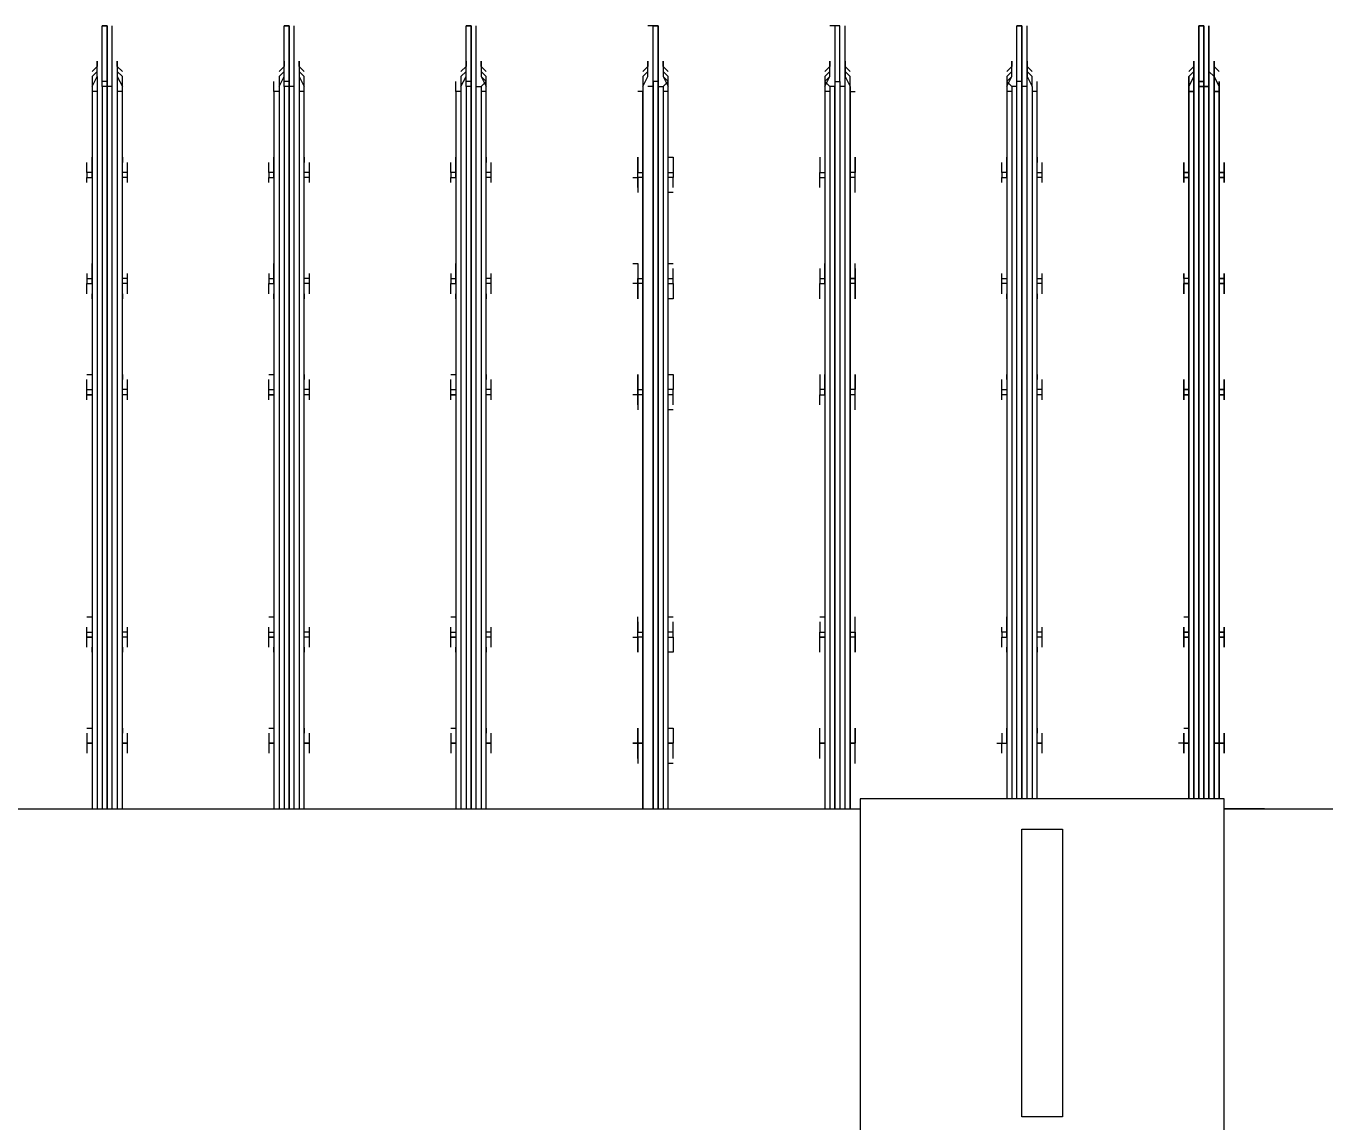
# Model space of a CAD drawing. Header units: metres. Extents: x 530797 to 531186, y 2675944 to 2676144.
# Drawn here: x 531161.4787 to 531161.8343, y 2676012.7135 to 2676013.0137 of the extents above; entities that cross this region are included whole.
import ezdxf

# ---------------------------------------------------------------- set-up
doc = ezdxf.new("R2010")
doc.units = ezdxf.units.M
doc.layers.add('IDT', color=7, linetype='Continuous')

# ---------------------------------------------------------------- blocks, each defined once
blk = doc.blocks.new('IDT')
at = {"layer": 'IDT', "color": 0, "lineweight": 25}
for p, q in [((14.34065, 13.95773), (14.34065, 13.86091)), ((14.44023, 13.86091), (14.44023, 13.95773)), ((14.38491, 13.86921), (14.38491, 13.94805)), ((14.38491, 13.94805), (14.39597, 13.94805)), ((14.39597, 13.94805), (14.39597, 13.86921)), ((14.39597, 13.86921), (14.38491, 13.86921)), ((14.34065, 13.86368), (13.87591, 13.86368)), ((14.32958, 13.86368), (14.34065, 13.86368)), ((15.02116, 13.86368), (14.44023, 13.86368)), ((14.443, 13.66589), (14.443, 13.86368)), ((14.443, 13.86368), (14.443, 13.66727)), ((14.44438, 13.86368), (14.44438, 13.66589)), ((14.44577, 13.66451), (14.44577, 13.86368)), ((14.44715, 13.66451), (14.44715, 13.86368)), ((14.44715, 13.86368), (14.44715, 13.66589)), ((14.44853, 13.66589), (14.44853, 13.86368)), ((14.44992, 13.66727), (14.44992, 13.86368)), ((14.49279, 13.86368), (14.49279, 13.66727)), ((14.49418, 13.66589), (14.49418, 13.86368)), ((14.49556, 13.66451), (14.49556, 13.86368)), ((14.49556, 13.86368), (14.49556, 13.66589)), ((14.49694, 13.66451), (14.49694, 13.86368)), ((14.49694, 13.86368), (14.49694, 13.66589)), ((14.49971, 13.66589), (14.49971, 13.86368)), ((14.49971, 13.86368), (14.49971, 13.66727)), ((14.54259, 13.86368), (14.54259, 13.66727)), ((14.54397, 13.66589), (14.54397, 13.86368)), ((14.54535, 13.86368), (14.54535, 13.66589)), ((14.54674, 13.66451), (14.54674, 13.86368)), ((14.54674, 13.86368), (14.54674, 13.66451)), ((14.54812, 13.66589), (14.54812, 13.86368)), ((14.5495, 13.66589), (14.5495, 13.86368)), ((14.55089, 13.66727), (14.55089, 13.86368)), ((14.59238, 13.86368), (14.59238, 13.66727)), ((14.59376, 13.66589), (14.59376, 13.86368)), ((14.59515, 13.86368), (14.59515, 13.66589)), ((14.59653, 13.66451), (14.59653, 13.86368)), ((14.59653, 13.86368), (14.59653, 13.66451)), ((14.59791, 13.66589), (14.59791, 13.86368)), ((14.5993, 13.66589), (14.5993, 13.86368)), ((14.60068, 13.66727), (14.60068, 13.86368)), ((14.64217, 13.86368), (14.64217, 13.66727)), ((14.64356, 13.66589), (14.64356, 13.86368)), ((14.64494, 13.86368), (14.64494, 13.66589)), ((14.64632, 13.66451), (14.64632, 13.86368)), ((14.64632, 13.86368), (14.64632, 13.66451)), ((14.64771, 13.66589), (14.64771, 13.86368)), ((14.64909, 13.66589), (14.64909, 13.86368)), ((14.65047, 13.66727), (14.65047, 13.86368)), ((14.34065, 13.86091), (14.44023, 13.86091)), ((14.34203, 13.66727), (14.34203, 13.86091)), ((14.34203, 13.86091), (14.34203, 13.66727)), ((14.34341, 13.86091), (14.34341, 13.66589)), ((14.34341, 13.66589), (14.34341, 13.86091)), ((14.3448, 13.66589), (14.3448, 13.86091)), ((14.3448, 13.86091), (14.3448, 13.66589)), ((14.34618, 13.86091), (14.34618, 13.66451)), ((14.34618, 13.66451), (14.34618, 13.86091)), ((14.34618, 13.86091), (14.34618, 13.66451)), ((14.34618, 13.66451), (14.34618, 13.86091)), ((14.34756, 13.86091), (14.34756, 13.66589)), ((14.34756, 13.66589), (14.34756, 13.86091)), ((14.34895, 13.86091), (14.34895, 13.66589)), ((14.34895, 13.66589), (14.34895, 13.86091)), ((14.35033, 13.66727), (14.35033, 13.86091)), ((14.35033, 13.86091), (14.35033, 13.66727)), ((14.39182, 13.86091), (14.39182, 13.66727)), ((14.39321, 13.66589), (14.39321, 13.86091)), ((14.39459, 13.86091), (14.39459, 13.66589)), ((14.39597, 13.66451), (14.39597, 13.86091)), ((14.39597, 13.86091), (14.39597, 13.66451)), ((14.39736, 13.86091), (14.39736, 13.66589)), ((14.39874, 13.66589), (14.39874, 13.86091)), ((14.40012, 13.66727), (14.40012, 13.86091)), ((14.34203, 13.8457), (14.34203, 13.85123)), ((14.34203, 13.85123), (14.34203, 13.8457)), ((14.35033, 13.8457), (14.35033, 13.85123)), ((14.35033, 13.85123), (14.35033, 13.8457)), ((14.39182, 13.85123), (14.39182, 13.8457)), ((14.40012, 13.8457), (14.40012, 13.85123)), ((14.44162, 13.85123), (14.44162, 13.8457)), ((14.44992, 13.8457), (14.44992, 13.85123)), ((14.49141, 13.85123), (14.49279, 13.85123)), ((14.49279, 13.85123), (14.49279, 13.8457)), ((14.50109, 13.8457), (14.50109, 13.85123)), ((14.54259, 13.85123), (14.54259, 13.8457)), ((14.55089, 13.8457), (14.55089, 13.85123)), ((14.59238, 13.85123), (14.59238, 13.8457)), ((14.60068, 13.8457), (14.60068, 13.85123)), ((14.64217, 13.85123), (14.64217, 13.8457)), ((14.65047, 13.8457), (14.65047, 13.85123)), ((14.34065, 13.8457), (14.34065, 13.84846)), ((14.34065, 13.84846), (14.34065, 13.8457)), ((14.34203, 13.84846), (14.34203, 13.84985)), ((14.34203, 13.84985), (14.34203, 13.84846)), ((14.35033, 13.84985), (14.35033, 13.84846)), ((14.35033, 13.84846), (14.35033, 13.84985)), ((14.35171, 13.8457), (14.35171, 13.84846)), ((14.35171, 13.84846), (14.35171, 13.8457)), ((14.39044, 13.84846), (14.39044, 13.8457)), ((14.39182, 13.84985), (14.39182, 13.84846)), ((14.40012, 13.84846), (14.40012, 13.84985)), ((14.40151, 13.84846), (14.40151, 13.8457)), ((14.44162, 13.84985), (14.44162, 13.84846)), ((14.44162, 13.84846), (14.44162, 13.8457)), ((14.4513, 13.84985), (14.4513, 13.84846)), ((14.4513, 13.84846), (14.4513, 13.8457)), ((14.49141, 13.84985), (14.49141, 13.84846)), ((14.49141, 13.84846), (14.49141, 13.8457)), ((14.50109, 13.84985), (14.50109, 13.84846)), ((14.50109, 13.84846), (14.50109, 13.8457)), ((14.5412, 13.84846), (14.5412, 13.8457)), ((14.54259, 13.84985), (14.54259, 13.84846)), ((14.55089, 13.84846), (14.55089, 13.84985)), ((14.55227, 13.8457), (14.55227, 13.84846)), ((14.591, 13.84846), (14.591, 13.8457)), ((14.59238, 13.84985), (14.59238, 13.84846)), ((14.60068, 13.84846), (14.60068, 13.84985)), ((14.60206, 13.8457), (14.60206, 13.84846)), ((14.64079, 13.84846), (14.64079, 13.8457)), ((14.64217, 13.84985), (14.64217, 13.84846)), ((14.65047, 13.84846), (14.65047, 13.84985)), ((14.65186, 13.8457), (14.65186, 13.84846)), ((14.34203, 13.8457), (14.34065, 13.8457)), ((14.34065, 13.8457), (14.34065, 13.84293)), ((14.34065, 13.84293), (14.34065, 13.8457)), ((14.34065, 13.8457), (14.34203, 13.8457)), ((14.34203, 13.8457), (14.34065, 13.8457)), ((14.34065, 13.8457), (14.34203, 13.8457)), ((14.34203, 13.8457), (14.34203, 13.84155)), ((14.34203, 13.84155), (14.34203, 13.8457)), ((14.34203, 13.8457), (14.34341, 13.8457)), ((14.34341, 13.8457), (14.34203, 13.8457)), ((14.35033, 13.84155), (14.35033, 13.8457)), ((14.35033, 13.8457), (14.35171, 13.8457)), ((14.35171, 13.8457), (14.35033, 13.8457)), ((14.35033, 13.8457), (14.35171, 13.8457)), ((14.35171, 13.8457), (14.35033, 13.8457)), ((14.35033, 13.8457), (14.35171, 13.8457)), ((14.35171, 13.8457), (14.35033, 13.8457)), ((14.35033, 13.8457), (14.35171, 13.8457)), ((14.35171, 13.8457), (14.35033, 13.8457)), ((14.35033, 13.8457), (14.35033, 13.84155)), ((14.35171, 13.8457), (14.35171, 13.84293)), ((14.35171, 13.84293), (14.35171, 13.8457)), ((14.35171, 13.8457), (14.35309, 13.8457)), ((14.39044, 13.8457), (14.39182, 13.8457)), ((14.39182, 13.8457), (14.39044, 13.8457)), ((14.39044, 13.8457), (14.39044, 13.84293)), ((14.39044, 13.8457), (14.39182, 13.8457)), ((14.39182, 13.8457), (14.39182, 13.84155)), ((14.40151, 13.8457), (14.40012, 13.8457)), ((14.40151, 13.8457), (14.40012, 13.8457)), ((14.40012, 13.8457), (14.40012, 13.84155)), ((14.40151, 13.8457), (14.40012, 13.8457)), ((14.40289, 13.8457), (14.40151, 13.8457)), ((14.40151, 13.84293), (14.40151, 13.8457)), ((14.44162, 13.8457), (14.443, 13.8457)), ((14.443, 13.8457), (14.44162, 13.8457)), ((14.44162, 13.8457), (14.44162, 13.84155)), ((14.44162, 13.84293), (14.44162, 13.8457)), ((14.44162, 13.8457), (14.443, 13.8457)), ((14.44992, 13.84155), (14.44992, 13.8457)), ((14.44992, 13.8457), (14.4513, 13.8457)), ((14.4513, 13.8457), (14.44992, 13.8457)), ((14.4513, 13.8457), (14.44992, 13.8457)), ((14.44992, 13.8457), (14.4513, 13.8457)), ((14.4513, 13.8457), (14.4513, 13.84293)), ((14.49141, 13.84293), (14.49141, 13.8457)), ((14.49141, 13.8457), (14.49279, 13.8457)), ((14.49141, 13.8457), (14.49279, 13.8457)), ((14.49279, 13.8457), (14.49141, 13.8457)), ((14.49279, 13.8457), (14.49279, 13.84155)), ((14.49971, 13.8457), (14.50109, 13.8457)), ((14.50109, 13.8457), (14.49971, 13.8457)), ((14.50109, 13.8457), (14.50109, 13.84293)), ((14.50109, 13.84155), (14.50109, 13.8457)), ((14.50248, 13.8457), (14.50109, 13.8457)), ((14.50109, 13.8457), (14.50248, 13.8457)), ((14.5412, 13.8457), (14.54259, 13.8457)), ((14.54259, 13.8457), (14.5412, 13.8457)), ((14.5412, 13.8457), (14.5412, 13.84293)), ((14.54259, 13.8457), (14.54259, 13.84155)), ((14.55227, 13.8457), (14.55089, 13.8457)), ((14.55089, 13.8457), (14.55227, 13.8457)), ((14.55227, 13.8457), (14.55089, 13.8457)), ((14.55089, 13.84155), (14.55089, 13.8457)), ((14.55089, 13.8457), (14.55227, 13.8457)), ((14.55227, 13.84293), (14.55227, 13.8457)), ((14.591, 13.8457), (14.59238, 13.8457)), ((14.59238, 13.8457), (14.591, 13.8457)), ((14.591, 13.8457), (14.591, 13.84293)), ((14.59238, 13.8457), (14.59238, 13.84155)), ((14.60206, 13.8457), (14.60068, 13.8457)), ((14.60068, 13.8457), (14.60206, 13.8457)), ((14.60206, 13.8457), (14.60068, 13.8457)), ((14.60068, 13.84155), (14.60068, 13.8457)), ((14.60068, 13.8457), (14.60206, 13.8457)), ((14.60206, 13.84293), (14.60206, 13.8457)), ((14.64079, 13.8457), (14.64217, 13.8457)), ((14.64217, 13.8457), (14.64079, 13.8457)), ((14.64079, 13.8457), (14.64079, 13.84293)), ((14.64217, 13.8457), (14.64217, 13.84155)), ((14.65186, 13.8457), (14.65047, 13.8457)), ((14.65047, 13.8457), (14.65186, 13.8457)), ((14.65186, 13.8457), (14.65047, 13.8457)), ((14.65047, 13.84155), (14.65047, 13.8457)), ((14.65047, 13.8457), (14.65186, 13.8457)), ((14.65186, 13.84293), (14.65186, 13.8457)), ((14.34203, 13.84155), (14.34203, 13.84293)), ((14.34203, 13.84293), (14.34203, 13.84155)), ((14.35033, 13.84155), (14.35033, 13.84293)), ((14.35033, 13.84293), (14.35033, 13.84155)), ((14.35171, 13.84155), (14.35033, 13.84155)), ((14.39182, 13.84155), (14.39182, 13.84293)), ((14.40012, 13.84155), (14.40012, 13.84293)), ((14.44162, 13.84155), (14.44162, 13.84293)), ((14.4513, 13.84293), (14.4513, 13.84155)), ((14.49141, 13.84155), (14.49141, 13.84293)), ((14.49279, 13.84155), (14.49141, 13.84155)), ((14.50109, 13.84293), (14.50109, 13.84155)), ((14.54259, 13.84155), (14.54259, 13.84293)), ((14.55089, 13.84155), (14.55089, 13.84293)), ((14.55227, 13.84155), (14.55089, 13.84155)), ((14.59238, 13.84155), (14.59238, 13.84293)), ((14.60068, 13.84155), (14.60068, 13.84293)), ((14.60206, 13.84155), (14.60068, 13.84155)), ((14.64217, 13.84155), (14.64217, 13.84293)), ((14.65047, 13.84155), (14.65047, 13.84293)), ((14.65186, 13.84155), (14.65047, 13.84155)), ((14.34065, 13.81665), (14.34065, 13.81942)), ((14.34065, 13.81942), (14.34065, 13.81665)), ((14.34203, 13.81665), (14.34203, 13.8208)), ((14.34203, 13.8208), (14.34203, 13.81942)), ((14.34203, 13.81942), (14.34203, 13.8208)), ((14.34203, 13.8208), (14.34203, 13.81665)), ((14.35033, 13.8208), (14.35033, 13.81665)), ((14.35033, 13.81665), (14.35033, 13.8208)), ((14.35033, 13.8208), (14.35033, 13.81942)), ((14.35033, 13.81942), (14.35033, 13.8208)), ((14.35171, 13.81665), (14.35171, 13.81942)), ((14.35171, 13.81942), (14.35171, 13.81665)), ((14.39044, 13.81942), (14.39044, 13.81665)), ((14.39182, 13.81942), (14.39182, 13.8208)), ((14.39182, 13.8208), (14.39182, 13.81665)), ((14.40012, 13.81665), (14.40012, 13.8208)), ((14.40012, 13.8208), (14.40012, 13.81942)), ((14.40151, 13.81942), (14.40151, 13.81665)), ((14.44162, 13.81942), (14.44162, 13.8208)), ((14.44162, 13.8208), (14.44162, 13.81665)), ((14.44162, 13.81665), (14.44162, 13.81942)), ((14.44992, 13.81665), (14.44992, 13.8208)), ((14.4513, 13.8208), (14.4513, 13.81942)), ((14.4513, 13.81942), (14.4513, 13.81665)), ((14.49141, 13.81942), (14.49141, 13.8208)), ((14.49141, 13.8208), (14.49279, 13.8208)), ((14.49141, 13.81665), (14.49141, 13.81942)), ((14.49279, 13.8208), (14.49279, 13.81527)), ((14.50109, 13.81665), (14.50109, 13.8208)), ((14.50109, 13.8208), (14.50109, 13.81942)), ((14.50109, 13.81942), (14.50109, 13.81665)), ((14.5412, 13.81942), (14.5412, 13.81665)), ((14.54259, 13.81942), (14.54259, 13.8208)), ((14.54259, 13.8208), (14.54259, 13.81665)), ((14.55089, 13.81665), (14.55089, 13.8208)), ((14.55089, 13.8208), (14.55089, 13.81942)), ((14.55227, 13.81942), (14.55227, 13.81665)), ((14.591, 13.81942), (14.591, 13.81665)), ((14.59238, 13.81942), (14.59238, 13.8208)), ((14.59238, 13.8208), (14.59238, 13.81665)), ((14.60068, 13.81665), (14.60068, 13.8208)), ((14.60068, 13.8208), (14.60068, 13.81942)), ((14.60206, 13.81942), (14.60206, 13.81665)), ((14.64079, 13.81942), (14.64079, 13.81665)), ((14.64217, 13.81942), (14.64217, 13.8208)), ((14.64217, 13.8208), (14.64217, 13.81665)), ((14.65047, 13.81665), (14.65047, 13.8208)), ((14.65047, 13.8208), (14.65047, 13.81942)), ((14.65186, 13.81942), (14.65186, 13.81665)), ((14.34203, 13.81665), (14.34065, 13.81665)), ((14.34065, 13.81665), (14.34203, 13.81665)), ((14.34065, 13.81527), (14.34065, 13.81665)), ((14.34065, 13.81665), (14.34065, 13.81527)), ((14.34203, 13.81665), (14.34203, 13.81112)), ((14.34203, 13.81112), (14.34203, 13.81665)), ((14.35033, 13.81665), (14.35171, 13.81665)), ((14.35171, 13.81665), (14.35033, 13.81665)), ((14.35033, 13.81527), (14.35033, 13.81665)), ((14.35033, 13.81665), (14.35171, 13.81665)), ((14.35033, 13.81665), (14.35033, 13.81527)), ((14.35171, 13.81665), (14.35171, 13.81527)), ((14.35171, 13.81527), (14.35171, 13.81665)), ((14.39044, 13.81665), (14.39182, 13.81665)), ((14.39044, 13.81665), (14.39044, 13.81527)), ((14.39182, 13.81665), (14.39182, 13.81527)), ((14.40151, 13.81665), (14.40012, 13.81665)), ((14.40151, 13.81665), (14.40012, 13.81665)), ((14.40012, 13.81665), (14.40012, 13.81527)), ((14.40151, 13.81527), (14.40151, 13.81665)), ((14.44162, 13.81527), (14.44162, 13.81665)), ((14.44162, 13.81665), (14.443, 13.81665)), ((14.44162, 13.81665), (14.44162, 13.81389)), ((14.4513, 13.81665), (14.44992, 13.81665)), ((14.44992, 13.81527), (14.44992, 13.81665)), ((14.44992, 13.81665), (14.4513, 13.81665)), ((14.4513, 13.81665), (14.4513, 13.81527)), ((14.49279, 13.81665), (14.49141, 13.81665)), ((14.49141, 13.81665), (14.49141, 13.81527)), ((14.49971, 13.81665), (14.50109, 13.81665)), ((14.50109, 13.81665), (14.50109, 13.81527)), ((14.50248, 13.81665), (14.50109, 13.81665)), ((14.50109, 13.81665), (14.50109, 13.81527)), ((14.5412, 13.81665), (14.54259, 13.81665)), ((14.5412, 13.81665), (14.5412, 13.81527)), ((14.54259, 13.81665), (14.54259, 13.81527)), ((14.55227, 13.81665), (14.55089, 13.81665)), ((14.55089, 13.81527), (14.55089, 13.81665)), ((14.55089, 13.81665), (14.55227, 13.81665)), ((14.55227, 13.81665), (14.55227, 13.81527)), ((14.591, 13.81665), (14.59238, 13.81665)), ((14.591, 13.81665), (14.591, 13.81527)), ((14.59238, 13.81665), (14.59238, 13.81527)), ((14.60206, 13.81665), (14.60068, 13.81665)), ((14.60068, 13.81527), (14.60068, 13.81665)), ((14.60068, 13.81665), (14.60206, 13.81665)), ((14.60206, 13.81665), (14.60206, 13.81527)), ((14.64079, 13.81665), (14.64217, 13.81665)), ((14.64079, 13.81665), (14.64079, 13.81527)), ((14.64217, 13.81665), (14.64217, 13.81527)), ((14.65186, 13.81665), (14.65047, 13.81665)), ((14.65047, 13.81527), (14.65047, 13.81665)), ((14.65047, 13.81665), (14.65186, 13.81665)), ((14.65186, 13.81665), (14.65186, 13.81527)), ((14.34203, 13.81527), (14.34065, 13.81527)), ((14.34065, 13.81527), (14.34203, 13.81527)), ((14.34065, 13.81389), (14.34065, 13.81527)), ((14.34065, 13.81527), (14.34065, 13.81389)), ((14.34203, 13.8125), (14.34203, 13.81389)), ((14.34203, 13.81389), (14.34203, 13.8125)), ((14.35033, 13.81112), (14.35033, 13.81527)), ((14.35171, 13.81527), (14.35033, 13.81527)), ((14.35033, 13.81527), (14.35033, 13.81112)), ((14.35033, 13.81527), (14.35171, 13.81527)), ((14.35033, 13.81389), (14.35033, 13.8125)), ((14.35033, 13.8125), (14.35033, 13.81389)), ((14.35171, 13.81389), (14.35171, 13.81527)), ((14.35171, 13.81527), (14.35171, 13.81389)), ((14.39044, 13.81527), (14.39182, 13.81527)), ((14.39044, 13.81527), (14.39044, 13.81389)), ((14.39182, 13.81527), (14.39182, 13.81112)), ((14.39182, 13.81389), (14.39182, 13.8125)), ((14.40012, 13.81527), (14.40151, 13.81527)), ((14.40012, 13.81527), (14.40012, 13.81112)), ((14.40012, 13.8125), (14.40012, 13.81389)), ((14.40151, 13.81527), (14.40151, 13.81389)), ((14.443, 13.81527), (14.44162, 13.81527)), ((14.44162, 13.81527), (14.44162, 13.81112)), ((14.44162, 13.81389), (14.44162, 13.8125)), ((14.44992, 13.81112), (14.44992, 13.81527)), ((14.4513, 13.81527), (14.44992, 13.81527)), ((14.4513, 13.81389), (14.4513, 13.81527)), ((14.4513, 13.8125), (14.4513, 13.81389)), ((14.49141, 13.81527), (14.49279, 13.81527)), ((14.49141, 13.81527), (14.49141, 13.81389)), ((14.49141, 13.81389), (14.49141, 13.8125)), ((14.49279, 13.81527), (14.49279, 13.81112)), ((14.50109, 13.81527), (14.49971, 13.81527)), ((14.50109, 13.81527), (14.50109, 13.81112)), ((14.50109, 13.81389), (14.50109, 13.81527)), ((14.50109, 13.8125), (14.50109, 13.81389)), ((14.5412, 13.81527), (14.54259, 13.81527)), ((14.5412, 13.81527), (14.5412, 13.81389)), ((14.54259, 13.81527), (14.54259, 13.81112)), ((14.54259, 13.81389), (14.54259, 13.8125)), ((14.55089, 13.81112), (14.55089, 13.81527)), ((14.55227, 13.81527), (14.55089, 13.81527)), ((14.55089, 13.8125), (14.55089, 13.81389)), ((14.55227, 13.81527), (14.55227, 13.81389)), ((14.591, 13.81527), (14.59238, 13.81527)), ((14.591, 13.81527), (14.591, 13.81389)), ((14.59238, 13.81527), (14.59238, 13.81112)), ((14.59238, 13.81389), (14.59238, 13.8125)), ((14.60068, 13.81112), (14.60068, 13.81527)), ((14.60206, 13.81527), (14.60068, 13.81527)), ((14.60068, 13.8125), (14.60068, 13.81389)), ((14.60206, 13.81527), (14.60206, 13.81389)), ((14.64079, 13.81527), (14.64217, 13.81527)), ((14.64079, 13.81527), (14.64079, 13.81389)), ((14.64217, 13.81527), (14.64217, 13.81112)), ((14.64217, 13.81389), (14.64217, 13.8125)), ((14.65047, 13.81112), (14.65047, 13.81527)), ((14.65186, 13.81527), (14.65047, 13.81527)), ((14.65047, 13.8125), (14.65047, 13.81389)), ((14.65186, 13.81527), (14.65186, 13.81389)), ((14.35171, 13.81112), (14.35033, 13.81112)), ((14.4513, 13.81112), (14.44992, 13.81112)), ((14.49279, 13.81112), (14.49141, 13.81112)), ((14.55227, 13.81112), (14.55089, 13.81112)), ((14.60206, 13.81112), (14.60068, 13.81112)), ((14.65186, 13.81112), (14.65047, 13.81112)), ((14.34065, 13.75026), (14.34065, 13.75164)), ((14.34065, 13.75164), (14.34065, 13.75026)), ((14.34203, 13.75026), (14.34203, 13.75441)), ((14.34203, 13.75441), (14.34203, 13.75026)), ((14.34203, 13.75164), (14.34203, 13.75303)), ((14.34203, 13.75303), (14.34203, 13.75164)), ((14.35033, 13.75026), (14.35033, 13.75441)), ((14.35033, 13.75441), (14.35033, 13.75026)), ((14.35033, 13.75303), (14.35033, 13.75164)), ((14.35033, 13.75164), (14.35033, 13.75303)), ((14.35171, 13.75026), (14.35171, 13.75164)), ((14.35171, 13.75164), (14.35171, 13.75026)), ((14.39044, 13.75164), (14.39044, 13.75026)), ((14.39182, 13.75441), (14.39182, 13.75026)), ((14.39182, 13.75303), (14.39182, 13.75164)), ((14.40012, 13.75026), (14.40012, 13.75441)), ((14.40012, 13.75164), (14.40012, 13.75303)), ((14.40151, 13.75164), (14.40151, 13.75026)), ((14.44162, 13.75441), (14.44162, 13.75026)), ((14.44162, 13.75303), (14.44162, 13.75164)), ((14.44162, 13.75164), (14.44162, 13.74888)), ((14.44992, 13.75026), (14.44992, 13.75441)), ((14.4513, 13.75303), (14.4513, 13.75164)), ((14.4513, 13.75164), (14.4513, 13.75026)), ((14.49141, 13.75441), (14.49279, 13.75441)), ((14.49141, 13.75303), (14.49141, 13.75164)), ((14.49141, 13.75164), (14.49141, 13.75026)), ((14.49279, 13.75441), (14.49279, 13.75026)), ((14.50109, 13.75026), (14.50109, 13.75441)), ((14.50109, 13.75303), (14.50109, 13.75164)), ((14.50109, 13.75164), (14.50109, 13.75026)), ((14.5412, 13.75164), (14.5412, 13.75026)), ((14.54259, 13.75441), (14.54259, 13.75026)), ((14.54259, 13.75303), (14.54259, 13.75164)), ((14.55089, 13.75026), (14.55089, 13.75441)), ((14.55089, 13.75164), (14.55089, 13.75303)), ((14.55227, 13.75164), (14.55227, 13.75026)), ((14.591, 13.75164), (14.591, 13.75026)), ((14.59238, 13.75441), (14.59238, 13.75026)), ((14.59238, 13.75303), (14.59238, 13.75164)), ((14.60068, 13.75026), (14.60068, 13.75441)), ((14.60068, 13.75164), (14.60068, 13.75303)), ((14.60206, 13.75164), (14.60206, 13.75026)), ((14.64079, 13.75164), (14.64079, 13.75026)), ((14.64217, 13.75441), (14.64217, 13.75026)), ((14.64217, 13.75303), (14.64217, 13.75164)), ((14.65047, 13.75026), (14.65047, 13.75441)), ((14.65047, 13.75164), (14.65047, 13.75303)), ((14.65186, 13.75164), (14.65186, 13.75026)), ((14.34065, 13.75026), (14.34065, 13.74888)), ((14.34065, 13.74888), (14.34065, 13.75026)), ((14.34203, 13.75026), (14.34065, 13.75026)), ((14.34065, 13.75026), (14.34203, 13.75026)), ((14.34065, 13.74888), (14.34203, 13.74888)), ((14.34203, 13.74888), (14.34065, 13.74888)), ((14.34065, 13.74611), (14.34065, 13.74888)), ((14.34065, 13.74888), (14.34065, 13.74611)), ((14.34203, 13.75026), (14.34203, 13.74473)), ((14.34203, 13.74888), (14.34203, 13.75026)), ((14.34203, 13.74473), (14.34203, 13.74888)), ((14.35033, 13.74473), (14.35033, 13.75026)), ((14.35033, 13.75026), (14.35033, 13.74473)), ((14.35033, 13.75026), (14.35171, 13.75026)), ((14.35171, 13.75026), (14.35033, 13.75026)), ((14.35033, 13.75026), (14.35171, 13.75026)), ((14.35171, 13.74888), (14.35033, 13.74888)), ((14.35033, 13.74888), (14.35171, 13.74888)), ((14.35171, 13.75026), (14.35171, 13.74888)), ((14.35171, 13.74888), (14.35171, 13.75026)), ((14.35171, 13.74888), (14.35171, 13.74611)), ((14.35171, 13.74611), (14.35171, 13.74888)), ((14.39044, 13.75026), (14.39182, 13.75026)), ((14.39044, 13.75026), (14.39044, 13.74888)), ((14.39044, 13.74888), (14.39182, 13.74888)), ((14.39044, 13.74888), (14.39044, 13.74611)), ((14.39182, 13.75026), (14.39182, 13.74473)), ((14.40012, 13.74888), (14.40012, 13.75026)), ((14.40012, 13.75026), (14.40151, 13.75026)), ((14.40012, 13.74473), (14.40012, 13.74888)), ((14.40151, 13.74888), (14.40012, 13.74888)), ((14.40151, 13.75026), (14.40151, 13.74888)), ((14.40151, 13.74888), (14.40151, 13.74611)), ((14.44162, 13.75026), (14.443, 13.75026)), ((14.44162, 13.75026), (14.44162, 13.74888)), ((14.44162, 13.74888), (14.443, 13.74888)), ((14.44162, 13.74888), (14.44162, 13.74473)), ((14.44162, 13.74611), (14.44162, 13.74888)), ((14.4513, 13.75026), (14.44992, 13.75026)), ((14.4513, 13.75026), (14.44992, 13.75026)), ((14.44992, 13.75026), (14.44992, 13.74473)), ((14.44992, 13.74888), (14.4513, 13.74888)), ((14.4513, 13.74888), (14.4513, 13.75026)), ((14.4513, 13.74611), (14.4513, 13.74888)), ((14.49141, 13.75026), (14.49279, 13.75026)), ((14.49141, 13.75026), (14.49141, 13.74888)), ((14.49141, 13.74611), (14.49141, 13.74888)), ((14.49141, 13.74888), (14.49279, 13.74888)), ((14.49279, 13.75026), (14.49279, 13.74888)), ((14.49279, 13.74888), (14.49279, 13.74473)), ((14.49971, 13.75026), (14.50109, 13.75026)), ((14.50109, 13.74888), (14.49971, 13.74888)), ((14.50109, 13.75026), (14.50109, 13.74888)), ((14.50109, 13.74888), (14.50109, 13.75026)), ((14.50109, 13.75026), (14.50248, 13.75026)), ((14.50109, 13.74888), (14.50109, 13.74473)), ((14.50109, 13.74611), (14.50109, 13.74888)), ((14.5412, 13.75026), (14.54259, 13.75026)), ((14.5412, 13.75026), (14.5412, 13.74888)), ((14.5412, 13.74888), (14.54259, 13.74888)), ((14.5412, 13.74888), (14.5412, 13.74611)), ((14.54259, 13.75026), (14.54259, 13.74473)), ((14.55227, 13.75026), (14.55089, 13.75026)), ((14.55089, 13.74888), (14.55089, 13.75026)), ((14.55089, 13.75026), (14.55227, 13.75026)), ((14.55089, 13.74473), (14.55089, 13.74888)), ((14.55227, 13.74888), (14.55089, 13.74888)), ((14.55227, 13.75026), (14.55227, 13.74888)), ((14.55227, 13.74888), (14.55227, 13.74611)), ((14.591, 13.75026), (14.59238, 13.75026)), ((14.591, 13.75026), (14.591, 13.74888)), ((14.591, 13.74888), (14.59238, 13.74888)), ((14.591, 13.74888), (14.591, 13.74611)), ((14.59238, 13.75026), (14.59238, 13.74473)), ((14.60206, 13.75026), (14.60068, 13.75026)), ((14.60068, 13.74888), (14.60068, 13.75026)), ((14.60068, 13.75026), (14.60206, 13.75026)), ((14.60068, 13.74473), (14.60068, 13.74888)), ((14.60206, 13.74888), (14.60068, 13.74888)), ((14.60206, 13.75026), (14.60206, 13.74888)), ((14.60206, 13.74888), (14.60206, 13.74611)), ((14.64079, 13.75026), (14.64217, 13.75026)), ((14.64079, 13.75026), (14.64079, 13.74888)), ((14.64079, 13.74888), (14.64217, 13.74888)), ((14.64079, 13.74888), (14.64079, 13.74611)), ((14.64217, 13.75026), (14.64217, 13.74473)), ((14.65186, 13.75026), (14.65047, 13.75026)), ((14.65047, 13.74888), (14.65047, 13.75026)), ((14.65047, 13.75026), (14.65186, 13.75026)), ((14.65047, 13.74473), (14.65047, 13.74888)), ((14.65186, 13.74888), (14.65047, 13.74888)), ((14.65186, 13.75026), (14.65186, 13.74888)), ((14.65186, 13.74888), (14.65186, 13.74611)), ((14.34203, 13.74473), (14.34203, 13.74611)), ((14.34203, 13.74611), (14.34203, 13.74473)), ((14.35033, 13.74611), (14.35033, 13.74473)), ((14.35033, 13.74473), (14.35033, 13.74611)), ((14.39182, 13.74473), (14.39182, 13.74611)), ((14.40012, 13.74611), (14.40012, 13.74473)), ((14.44162, 13.74473), (14.44162, 13.74611)), ((14.4513, 13.74473), (14.4513, 13.74611)), ((14.49141, 13.74473), (14.49141, 13.74611)), ((14.49279, 13.74473), (14.49141, 13.74473)), ((14.50109, 13.74473), (14.50109, 13.74611)), ((14.54259, 13.74473), (14.54259, 13.74611)), ((14.55089, 13.74473), (14.55089, 13.74611)), ((14.55227, 13.74473), (14.55089, 13.74473)), ((14.59238, 13.74473), (14.59238, 13.74611)), ((14.60068, 13.74473), (14.60068, 13.74611)), ((14.60206, 13.74473), (14.60068, 13.74473)), ((14.64217, 13.74473), (14.64217, 13.74611)), ((14.65047, 13.74473), (14.65047, 13.74611)), ((14.65186, 13.74473), (14.65047, 13.74473)), ((14.34203, 13.71983), (14.34203, 13.72398)), ((14.34203, 13.72398), (14.34203, 13.7226)), ((14.34203, 13.7226), (14.34203, 13.72398)), ((14.34203, 13.72398), (14.34203, 13.71983)), ((14.35033, 13.72398), (14.35033, 13.71983)), ((14.35033, 13.71983), (14.35033, 13.72398)), ((14.35033, 13.72398), (14.35033, 13.7226)), ((14.35033, 13.7226), (14.35033, 13.72398)), ((14.39182, 13.7226), (14.39182, 13.72398)), ((14.39182, 13.72398), (14.39182, 13.71983)), ((14.40012, 13.71983), (14.40012, 13.72398)), ((14.40012, 13.72398), (14.40012, 13.7226)), ((14.44162, 13.7226), (14.44162, 13.72398)), ((14.44162, 13.72398), (14.44162, 13.71983)), ((14.44992, 13.71983), (14.44992, 13.72398)), ((14.4513, 13.72398), (14.4513, 13.7226)), ((14.49141, 13.7226), (14.49141, 13.72398)), ((14.49141, 13.72398), (14.49279, 13.72398)), ((14.49279, 13.72398), (14.49279, 13.71983)), ((14.50109, 13.71983), (14.50109, 13.72398)), ((14.50109, 13.72398), (14.50109, 13.7226)), ((14.54259, 13.7226), (14.54259, 13.72398)), ((14.54259, 13.72398), (14.54259, 13.71983)), ((14.55089, 13.71983), (14.55089, 13.72398)), ((14.55089, 13.72398), (14.55089, 13.7226)), ((14.59238, 13.7226), (14.59238, 13.72398)), ((14.59238, 13.72398), (14.59238, 13.71983)), ((14.60068, 13.71983), (14.60068, 13.72398)), ((14.60068, 13.72398), (14.60068, 13.7226)), ((14.64217, 13.7226), (14.64217, 13.72398)), ((14.64217, 13.72398), (14.64217, 13.71983)), ((14.65047, 13.71983), (14.65047, 13.72398)), ((14.65047, 13.72398), (14.65047, 13.7226)), ((14.34065, 13.71983), (14.34065, 13.7226)), ((14.34065, 13.7226), (14.34065, 13.71983)), ((14.34203, 13.71983), (14.34065, 13.71983)), ((14.34065, 13.71983), (14.34203, 13.71983)), ((14.34065, 13.71845), (14.34065, 13.71983)), ((14.34065, 13.71983), (14.34065, 13.71845)), ((14.34203, 13.71983), (14.34203, 13.71845)), ((14.34203, 13.7143), (14.34203, 13.71983)), ((14.35033, 13.71983), (14.35171, 13.71983)), ((14.35171, 13.71983), (14.35033, 13.71983)), ((14.35171, 13.71983), (14.35033, 13.71983)), ((14.35033, 13.71983), (14.35033, 13.71845)), ((14.35033, 13.71983), (14.35033, 13.71845)), ((14.35171, 13.71983), (14.35171, 13.7226)), ((14.35171, 13.7226), (14.35171, 13.71983)), ((14.35171, 13.71845), (14.35171, 13.71983)), ((14.35171, 13.71845), (14.35171, 13.71983)), ((14.39044, 13.7226), (14.39044, 13.71983)), ((14.39044, 13.71983), (14.39182, 13.71983)), ((14.39044, 13.71983), (14.39044, 13.71845)), ((14.39182, 13.71983), (14.39182, 13.7143)), ((14.40012, 13.71845), (14.40012, 13.71983)), ((14.40012, 13.71983), (14.40151, 13.71983)), ((14.40151, 13.7226), (14.40151, 13.71983)), ((14.40151, 13.71983), (14.40151, 13.71845)), ((14.44162, 13.71983), (14.44162, 13.7226)), ((14.44162, 13.71983), (14.44162, 13.71845)), ((14.44162, 13.71845), (14.44162, 13.71983)), ((14.44162, 13.71983), (14.443, 13.71983)), ((14.4513, 13.71983), (14.44992, 13.71983)), ((14.4513, 13.71983), (14.44992, 13.71983)), ((14.44992, 13.71983), (14.44992, 13.71845)), ((14.4513, 13.7226), (14.4513, 13.71983)), ((14.4513, 13.71845), (14.4513, 13.71983)), ((14.49141, 13.71983), (14.49141, 13.7226)), ((14.49279, 13.71983), (14.49141, 13.71983)), ((14.49141, 13.71983), (14.49141, 13.71845)), ((14.49279, 13.71983), (14.49279, 13.71845)), ((14.49971, 13.71983), (14.50109, 13.71983)), ((14.50109, 13.7226), (14.50109, 13.71983)), ((14.50109, 13.71983), (14.50109, 13.71845)), ((14.50109, 13.71845), (14.50109, 13.71983)), ((14.50109, 13.71983), (14.50248, 13.71983)), ((14.5412, 13.7226), (14.5412, 13.71983)), ((14.5412, 13.71983), (14.54259, 13.71983)), ((14.5412, 13.71983), (14.5412, 13.71845)), ((14.54259, 13.71983), (14.54259, 13.7143)), ((14.55227, 13.71983), (14.55089, 13.71983)), ((14.55227, 13.71983), (14.55089, 13.71983)), ((14.55089, 13.71983), (14.55089, 13.71845)), ((14.55227, 13.7226), (14.55227, 13.71983)), ((14.55227, 13.71845), (14.55227, 13.71983)), ((14.591, 13.7226), (14.591, 13.71983)), ((14.591, 13.71983), (14.59238, 13.71983)), ((14.591, 13.71983), (14.591, 13.71845)), ((14.59238, 13.71983), (14.59238, 13.7143)), ((14.60206, 13.71983), (14.60068, 13.71983)), ((14.60206, 13.71983), (14.60068, 13.71983)), ((14.60068, 13.71983), (14.60068, 13.71845)), ((14.60206, 13.7226), (14.60206, 13.71983)), ((14.60206, 13.71845), (14.60206, 13.71983)), ((14.64079, 13.7226), (14.64079, 13.71983)), ((14.64079, 13.71983), (14.64217, 13.71983)), ((14.64079, 13.71983), (14.64079, 13.71845)), ((14.64217, 13.71983), (14.64217, 13.7143)), ((14.65186, 13.71983), (14.65047, 13.71983)), ((14.65186, 13.71983), (14.65047, 13.71983)), ((14.65047, 13.71983), (14.65047, 13.71845)), ((14.65186, 13.7226), (14.65186, 13.71983)), ((14.65186, 13.71845), (14.65186, 13.71983)), ((14.34065, 13.71707), (14.34065, 13.71845)), ((14.34065, 13.71845), (14.34065, 13.71707)), ((14.34065, 13.71845), (14.34203, 13.71845)), ((14.34203, 13.71845), (14.34065, 13.71845)), ((14.34203, 13.71845), (14.34203, 13.7143)), ((14.34203, 13.71568), (14.34203, 13.71707)), ((14.34203, 13.71707), (14.34203, 13.71568)), ((14.35033, 13.7143), (14.35033, 13.71845)), ((14.35033, 13.71845), (14.35171, 13.71845)), ((14.35033, 13.71845), (14.35033, 13.7143)), ((14.35033, 13.71845), (14.35171, 13.71845)), ((14.35033, 13.71707), (14.35033, 13.71568)), ((14.35033, 13.71568), (14.35033, 13.71707)), ((14.35171, 13.71707), (14.35171, 13.71845)), ((14.35171, 13.71845), (14.35171, 13.71707)), ((14.39182, 13.71845), (14.39044, 13.71845)), ((14.39044, 13.71845), (14.39044, 13.71707)), ((14.39182, 13.71707), (14.39182, 13.71568)), ((14.40012, 13.7143), (14.40012, 13.71845)), ((14.40151, 13.71845), (14.40012, 13.71845)), ((14.40012, 13.71568), (14.40012, 13.71707)), ((14.40151, 13.71845), (14.40151, 13.71707)), ((14.44162, 13.71845), (14.443, 13.71845)), ((14.443, 13.71845), (14.44162, 13.71845)), ((14.44162, 13.71707), (14.44162, 13.71845)), ((14.44162, 13.71845), (14.44162, 13.7143)), ((14.44162, 13.71568), (14.44162, 13.71707)), ((14.44992, 13.71845), (14.44992, 13.7143)), ((14.4513, 13.71845), (14.44992, 13.71845)), ((14.4513, 13.71707), (14.4513, 13.71845)), ((14.4513, 13.71568), (14.4513, 13.71707)), ((14.49279, 13.71845), (14.49141, 13.71845)), ((14.49141, 13.71845), (14.49141, 13.71707)), ((14.49141, 13.71707), (14.49141, 13.71568)), ((14.49279, 13.71845), (14.49279, 13.7143)), ((14.50109, 13.71845), (14.49971, 13.71845)), ((14.50109, 13.7143), (14.50109, 13.71845)), ((14.50109, 13.71707), (14.50109, 13.71845)), ((14.50109, 13.71568), (14.50109, 13.71707)), ((14.5412, 13.71845), (14.54259, 13.71845)), ((14.5412, 13.71845), (14.5412, 13.71707)), ((14.54259, 13.71707), (14.54259, 13.71568)), ((14.55089, 13.71845), (14.55089, 13.7143)), ((14.55227, 13.71845), (14.55089, 13.71845)), ((14.55089, 13.71568), (14.55089, 13.71707)), ((14.55227, 13.71707), (14.55227, 13.71845)), ((14.591, 13.71845), (14.59238, 13.71845)), ((14.591, 13.71845), (14.591, 13.71707)), ((14.59238, 13.71707), (14.59238, 13.71568)), ((14.60068, 13.71845), (14.60068, 13.7143)), ((14.60206, 13.71845), (14.60068, 13.71845)), ((14.60068, 13.71568), (14.60068, 13.71707)), ((14.60206, 13.71707), (14.60206, 13.71845)), ((14.64079, 13.71845), (14.64217, 13.71845)), ((14.64079, 13.71845), (14.64079, 13.71707)), ((14.64217, 13.71707), (14.64217, 13.71568)), ((14.65047, 13.71845), (14.65047, 13.7143)), ((14.65186, 13.71845), (14.65047, 13.71845)), ((14.65047, 13.71568), (14.65047, 13.71707)), ((14.65186, 13.71707), (14.65186, 13.71845)), ((14.49279, 13.7143), (14.49141, 13.7143)), ((14.50248, 13.7143), (14.50109, 13.7143)), ((14.34203, 13.69079), (14.34203, 13.69493)), ((14.34203, 13.69493), (14.34203, 13.69079)), ((14.35033, 13.69079), (14.35033, 13.69493)), ((14.35033, 13.69493), (14.35033, 13.69079)), ((14.39182, 13.69493), (14.39182, 13.69079)), ((14.40012, 13.69079), (14.40012, 13.69493)), ((14.44162, 13.69493), (14.44162, 13.69079)), ((14.44992, 13.69079), (14.44992, 13.69493)), ((14.49141, 13.69493), (14.49279, 13.69493)), ((14.49279, 13.69493), (14.49279, 13.69079)), ((14.50109, 13.69079), (14.50109, 13.69493)), ((14.54259, 13.69493), (14.54259, 13.6894)), ((14.55089, 13.69079), (14.55089, 13.69493)), ((14.59238, 13.69493), (14.59238, 13.6894)), ((14.60068, 13.69079), (14.60068, 13.69493)), ((14.64217, 13.69493), (14.64217, 13.6894)), ((14.65047, 13.69079), (14.65047, 13.69493)), ((14.34065, 13.69079), (14.34065, 13.69217)), ((14.34065, 13.69217), (14.34065, 13.69079)), ((14.34203, 13.69217), (14.34203, 13.69355)), ((14.34203, 13.69355), (14.34203, 13.69217)), ((14.35033, 13.69355), (14.35033, 13.69217)), ((14.35033, 13.69217), (14.35033, 13.69355)), ((14.35171, 13.69079), (14.35171, 13.69217)), ((14.35171, 13.69217), (14.35171, 13.69079)), ((14.39044, 13.69217), (14.39044, 13.69079)), ((14.39182, 13.69355), (14.39182, 13.69217)), ((14.40012, 13.69217), (14.40012, 13.69355)), ((14.40151, 13.69217), (14.40151, 13.69079)), ((14.44162, 13.69355), (14.44162, 13.69217)), ((14.44162, 13.69217), (14.44162, 13.6894)), ((14.4513, 13.69355), (14.4513, 13.69217)), ((14.4513, 13.69217), (14.4513, 13.69079)), ((14.49141, 13.69355), (14.49141, 13.69217)), ((14.49141, 13.69217), (14.49141, 13.69079)), ((14.50109, 13.69355), (14.50109, 13.69217)), ((14.50109, 13.69217), (14.50109, 13.69079)), ((14.5412, 13.69217), (14.5412, 13.69079)), ((14.54259, 13.69355), (14.54259, 13.69217)), ((14.55089, 13.69217), (14.55089, 13.69355)), ((14.55227, 13.69217), (14.55227, 13.69079)), ((14.591, 13.69217), (14.591, 13.69079)), ((14.59238, 13.69355), (14.59238, 13.69217)), ((14.60068, 13.69217), (14.60068, 13.69355)), ((14.60206, 13.69217), (14.60206, 13.69079)), ((14.64079, 13.69217), (14.64079, 13.69079)), ((14.64217, 13.69355), (14.64217, 13.69217)), ((14.65047, 13.69217), (14.65047, 13.69355)), ((14.65186, 13.69217), (14.65186, 13.69079)), ((14.34203, 13.69079), (14.34065, 13.69079)), ((14.34065, 13.69079), (14.34203, 13.69079)), ((14.34065, 13.6894), (14.34065, 13.69079)), ((14.34065, 13.69079), (14.34065, 13.6894)), ((14.34065, 13.68664), (14.34065, 13.6894)), ((14.34065, 13.6894), (14.34065, 13.68664)), ((14.34203, 13.6894), (14.34065, 13.6894)), ((14.34065, 13.6894), (14.34203, 13.6894)), ((14.34203, 13.69079), (14.34203, 13.6894)), ((14.34203, 13.6894), (14.34203, 13.69079)), ((14.34203, 13.6894), (14.34203, 13.68525)), ((14.34203, 13.68525), (14.34203, 13.6894)), ((14.35171, 13.69079), (14.35033, 13.69079)), ((14.35033, 13.69079), (14.35171, 13.69079)), ((14.35171, 13.69079), (14.35033, 13.69079)), ((14.35033, 13.69079), (14.35033, 13.68525)), ((14.35033, 13.68525), (14.35033, 13.69079)), ((14.35033, 13.69079), (14.35171, 13.69079)), ((14.35033, 13.6894), (14.35171, 13.6894)), ((14.35171, 13.6894), (14.35033, 13.6894)), ((14.35171, 13.6894), (14.35171, 13.69079)), ((14.35171, 13.69079), (14.35171, 13.6894)), ((14.35171, 13.68664), (14.35171, 13.6894)), ((14.35171, 13.6894), (14.35171, 13.68664)), ((14.39044, 13.69079), (14.39182, 13.69079)), ((14.39044, 13.69079), (14.39044, 13.6894)), ((14.39182, 13.6894), (14.39044, 13.6894)), ((14.39044, 13.6894), (14.39044, 13.68664)), ((14.39182, 13.69079), (14.39182, 13.6894)), ((14.39182, 13.6894), (14.39182, 13.68525)), ((14.40151, 13.69079), (14.40012, 13.69079)), ((14.40151, 13.69079), (14.40012, 13.69079)), ((14.40012, 13.69079), (14.40012, 13.6894)), ((14.40012, 13.6894), (14.40151, 13.6894)), ((14.40012, 13.6894), (14.40012, 13.68525)), ((14.40151, 13.6894), (14.40151, 13.69079)), ((14.40151, 13.6894), (14.40151, 13.68664)), ((14.44162, 13.69079), (14.443, 13.69079)), ((14.44162, 13.69079), (14.44162, 13.6894)), ((14.44162, 13.6894), (14.443, 13.6894)), ((14.44162, 13.6894), (14.44162, 13.68525)), ((14.44162, 13.68664), (14.44162, 13.6894)), ((14.44992, 13.6894), (14.44992, 13.69079)), ((14.4513, 13.69079), (14.44992, 13.69079)), ((14.44992, 13.68525), (14.44992, 13.6894)), ((14.4513, 13.6894), (14.44992, 13.6894)), ((14.4513, 13.69079), (14.4513, 13.6894)), ((14.4513, 13.68664), (14.4513, 13.6894)), ((14.49141, 13.69079), (14.49279, 13.69079)), ((14.49141, 13.6894), (14.49141, 13.69079)), ((14.49141, 13.68664), (14.49141, 13.6894)), ((14.49279, 13.6894), (14.49141, 13.6894)), ((14.49279, 13.69079), (14.49279, 13.68525)), ((14.49971, 13.69079), (14.50109, 13.69079)), ((14.50109, 13.6894), (14.49971, 13.6894)), ((14.50109, 13.69079), (14.50109, 13.6894)), ((14.50248, 13.69079), (14.50109, 13.69079)), ((14.50109, 13.69079), (14.50109, 13.6894)), ((14.50109, 13.6894), (14.50109, 13.68525)), ((14.50109, 13.68664), (14.50109, 13.6894)), ((14.5412, 13.69079), (14.54259, 13.69079)), ((14.5412, 13.69079), (14.5412, 13.6894)), ((14.5412, 13.6894), (14.54259, 13.6894)), ((14.5412, 13.6894), (14.5412, 13.68664)), ((14.54259, 13.6894), (14.54259, 13.68525)), ((14.55227, 13.69079), (14.55089, 13.69079)), ((14.55227, 13.69079), (14.55089, 13.69079)), ((14.55089, 13.69079), (14.55089, 13.68525)), ((14.55089, 13.6894), (14.55227, 13.6894)), ((14.55227, 13.6894), (14.55227, 13.69079)), ((14.55227, 13.6894), (14.55227, 13.68664)), ((14.591, 13.69079), (14.59238, 13.69079)), ((14.591, 13.69079), (14.591, 13.6894)), ((14.591, 13.6894), (14.59238, 13.6894)), ((14.591, 13.6894), (14.591, 13.68664)), ((14.59238, 13.6894), (14.59238, 13.68525)), ((14.60206, 13.69079), (14.60068, 13.69079)), ((14.60206, 13.69079), (14.60068, 13.69079)), ((14.60068, 13.69079), (14.60068, 13.68525)), ((14.60068, 13.6894), (14.60206, 13.6894)), ((14.60206, 13.6894), (14.60206, 13.69079)), ((14.60206, 13.6894), (14.60206, 13.68664)), ((14.64079, 13.69079), (14.64217, 13.69079)), ((14.64079, 13.69079), (14.64079, 13.6894)), ((14.64079, 13.6894), (14.64217, 13.6894)), ((14.64079, 13.6894), (14.64079, 13.68664)), ((14.64217, 13.6894), (14.64217, 13.68525)), ((14.65186, 13.69079), (14.65047, 13.69079)), ((14.65186, 13.69079), (14.65047, 13.69079)), ((14.65047, 13.69079), (14.65047, 13.68525)), ((14.65047, 13.6894), (14.65186, 13.6894)), ((14.65186, 13.6894), (14.65186, 13.69079)), ((14.65186, 13.6894), (14.65186, 13.68664)), ((14.34203, 13.68525), (14.34203, 13.68664)), ((14.34203, 13.68664), (14.34203, 13.68525)), ((14.35033, 13.68525), (14.35033, 13.68664)), ((14.35033, 13.68664), (14.35033, 13.68525)), ((14.39182, 13.68525), (14.39182, 13.68664)), ((14.40012, 13.68525), (14.40012, 13.68664)), ((14.44162, 13.68525), (14.44162, 13.68664)), ((14.4513, 13.68525), (14.4513, 13.68664)), ((14.49141, 13.68525), (14.49141, 13.68664)), ((14.49279, 13.68525), (14.49141, 13.68525)), ((14.50109, 13.68525), (14.50109, 13.68664)), ((14.54259, 13.68525), (14.54259, 13.68664)), ((14.55089, 13.68525), (14.55089, 13.68664)), ((14.59238, 13.68525), (14.59238, 13.68664)), ((14.60068, 13.68525), (14.60068, 13.68664)), ((14.64217, 13.68525), (14.64217, 13.68664)), ((14.65047, 13.68525), (14.65047, 13.68664)), ((14.34203, 13.66727), (14.34341, 13.66727)), ((14.34341, 13.66727), (14.34203, 13.66727)), ((14.34203, 13.66727), (14.34203, 13.66451)), ((14.34203, 13.66451), (14.34203, 13.66727)), ((14.35033, 13.66727), (14.34895, 13.66727)), ((14.34895, 13.66727), (14.35033, 13.66727)), ((14.35033, 13.66451), (14.35033, 13.66727)), ((14.35033, 13.66727), (14.35033, 13.66451)), ((14.39182, 13.66727), (14.39321, 13.66727)), ((14.39182, 13.66727), (14.39182, 13.66451)), ((14.39874, 13.66727), (14.40012, 13.66727)), ((14.40012, 13.66451), (14.40012, 13.66727)), ((14.443, 13.66727), (14.44162, 13.66727)), ((14.443, 13.66727), (14.443, 13.66451)), ((14.44853, 13.66727), (14.44992, 13.66727)), ((14.44992, 13.66451), (14.44992, 13.66727)), ((14.49279, 13.66727), (14.49418, 13.66727)), ((14.49279, 13.66727), (14.49279, 13.66451)), ((14.49971, 13.66727), (14.50109, 13.66727)), ((14.49971, 13.66451), (14.49971, 13.66727)), ((14.54259, 13.66727), (14.54397, 13.66727)), ((14.54259, 13.66727), (14.54259, 13.66451)), ((14.5495, 13.66727), (14.55089, 13.66727)), ((14.55089, 13.66727), (14.55089, 13.66451)), ((14.59238, 13.66727), (14.59376, 13.66727)), ((14.59238, 13.66727), (14.59238, 13.66451)), ((14.5993, 13.66727), (14.60068, 13.66727)), ((14.60068, 13.66727), (14.60068, 13.66451)), ((14.64217, 13.66727), (14.64356, 13.66727)), ((14.64217, 13.66727), (14.64217, 13.66451)), ((14.64909, 13.66727), (14.65047, 13.66727)), ((14.65047, 13.66451), (14.65047, 13.66727)), ((14.34341, 13.66312), (14.34203, 13.66589)), ((14.34203, 13.66589), (14.34341, 13.66312)), ((14.34341, 13.66589), (14.34341, 13.66312)), ((14.34341, 13.66312), (14.34341, 13.66589)), ((14.34341, 13.66312), (14.34341, 13.66451)), ((14.34341, 13.66451), (14.34341, 13.66312)), ((14.34341, 13.65897), (14.34341, 13.66312)), ((14.34341, 13.66312), (14.34341, 13.65897)), ((14.3448, 13.66174), (14.34341, 13.66312)), ((14.34341, 13.66312), (14.3448, 13.66174)), ((14.3448, 13.66589), (14.34618, 13.66589)), ((14.34618, 13.66589), (14.3448, 13.66589)), ((14.3448, 13.66589), (14.3448, 13.64929)), ((14.3448, 13.64929), (14.3448, 13.66589)), ((14.34756, 13.66589), (14.34618, 13.66589)), ((14.34618, 13.66589), (14.34756, 13.66589)), ((14.34756, 13.66451), (14.34618, 13.66451)), ((14.34618, 13.66451), (14.34756, 13.66451)), ((14.34618, 13.66451), (14.34618, 13.64929)), ((14.34618, 13.64929), (14.34618, 13.66451)), ((14.34618, 13.66451), (14.34618, 13.64929)), ((14.34618, 13.64929), (14.34618, 13.66451)), ((14.34756, 13.64929), (14.34756, 13.66589)), ((14.34756, 13.66589), (14.34756, 13.64929)), ((14.34895, 13.66312), (14.35033, 13.66589)), ((14.35033, 13.66589), (14.34895, 13.66312)), ((14.34895, 13.66589), (14.34895, 13.66312)), ((14.34895, 13.66312), (14.34895, 13.66589)), ((14.34895, 13.65897), (14.34895, 13.66312)), ((14.34895, 13.66312), (14.34895, 13.65897)), ((14.35033, 13.66312), (14.34895, 13.66174)), ((14.34895, 13.66174), (14.35033, 13.66312)), ((14.35033, 13.66451), (14.35033, 13.66312)), ((14.35033, 13.66312), (14.35033, 13.66451)), ((14.39459, 13.66312), (14.39321, 13.66589)), ((14.39321, 13.66589), (14.39321, 13.66312)), ((14.39321, 13.66451), (14.39321, 13.66312)), ((14.39321, 13.66312), (14.39459, 13.66174)), ((14.39459, 13.66589), (14.39597, 13.66589)), ((14.39459, 13.66589), (14.39459, 13.64929)), ((14.39459, 13.65897), (14.39459, 13.66312)), ((14.39597, 13.64929), (14.39597, 13.66451)), ((14.39597, 13.66451), (14.39736, 13.66451)), ((14.39597, 13.66451), (14.39597, 13.64929)), ((14.39736, 13.66589), (14.39874, 13.66589)), ((14.39736, 13.66589), (14.39736, 13.64929)), ((14.39874, 13.66589), (14.40012, 13.66451)), ((14.40012, 13.66589), (14.39874, 13.66312)), ((14.40012, 13.66451), (14.39874, 13.66312)), ((14.39874, 13.66312), (14.39874, 13.65897)), ((14.39874, 13.66174), (14.40012, 13.66312)), ((14.40012, 13.66312), (14.40012, 13.66451)), ((14.44438, 13.66312), (14.443, 13.66589)), ((14.443, 13.66589), (14.443, 13.66312)), ((14.443, 13.66451), (14.443, 13.66312)), ((14.443, 13.66312), (14.44438, 13.66174)), ((14.44438, 13.66589), (14.44577, 13.66589)), ((14.44438, 13.66589), (14.44438, 13.64929)), ((14.44438, 13.65897), (14.44438, 13.66312)), ((14.44715, 13.66451), (14.44577, 13.66451)), ((14.44577, 13.66451), (14.44577, 13.64929)), ((14.44715, 13.66589), (14.44853, 13.66589)), ((14.44715, 13.64929), (14.44715, 13.66589)), ((14.44715, 13.64929), (14.44715, 13.66451)), ((14.44853, 13.66589), (14.44992, 13.66451)), ((14.44992, 13.66589), (14.44853, 13.66312)), ((14.44992, 13.66451), (14.44853, 13.66312)), ((14.44853, 13.66312), (14.44853, 13.65897)), ((14.44853, 13.66174), (14.44992, 13.66312)), ((14.44992, 13.66312), (14.44992, 13.66451)), ((14.49418, 13.66589), (14.49279, 13.66451)), ((14.49418, 13.66312), (14.49279, 13.66589)), ((14.49279, 13.66451), (14.49418, 13.66312)), ((14.49279, 13.66451), (14.49279, 13.66312)), ((14.49279, 13.66312), (14.49418, 13.66174)), ((14.49556, 13.66589), (14.49418, 13.66589)), ((14.49418, 13.65897), (14.49418, 13.66312)), ((14.49556, 13.66589), (14.49556, 13.64929)), ((14.49556, 13.64929), (14.49556, 13.66451)), ((14.49556, 13.66451), (14.49694, 13.66451)), ((14.49694, 13.66589), (14.49833, 13.66589)), ((14.49694, 13.66589), (14.49694, 13.64929)), ((14.49694, 13.66451), (14.49694, 13.64929)), ((14.49971, 13.66589), (14.49833, 13.66312)), ((14.49833, 13.66312), (14.49833, 13.65897)), ((14.49833, 13.66174), (14.49971, 13.66312)), ((14.49971, 13.66312), (14.49971, 13.66589)), ((14.49971, 13.66312), (14.49971, 13.66451)), ((14.54397, 13.66589), (14.54259, 13.66451)), ((14.54397, 13.66312), (14.54259, 13.66589)), ((14.54259, 13.66451), (14.54397, 13.66312)), ((14.54259, 13.66451), (14.54259, 13.66312)), ((14.54259, 13.66312), (14.54397, 13.66174)), ((14.54535, 13.66589), (14.54397, 13.66589)), ((14.54397, 13.65897), (14.54397, 13.66312)), ((14.54535, 13.66589), (14.54535, 13.64929)), ((14.54674, 13.66589), (14.54812, 13.66589)), ((14.54674, 13.64929), (14.54674, 13.66451)), ((14.54674, 13.66451), (14.54812, 13.66451)), ((14.54674, 13.66451), (14.54674, 13.64929)), ((14.54812, 13.66589), (14.54812, 13.64929)), ((14.5495, 13.66589), (14.54812, 13.66312)), ((14.54812, 13.66312), (14.54812, 13.65897)), ((14.54812, 13.66174), (14.5495, 13.66312)), ((14.5495, 13.66312), (14.5495, 13.66589)), ((14.5495, 13.66312), (14.5495, 13.66451)), ((14.59376, 13.66312), (14.59238, 13.66589)), ((14.59238, 13.66451), (14.59238, 13.66312)), ((14.59238, 13.66312), (14.59376, 13.66174)), ((14.59376, 13.66312), (14.59376, 13.66589)), ((14.59376, 13.65897), (14.59376, 13.66312)), ((14.59515, 13.66589), (14.59653, 13.66589)), ((14.59515, 13.66589), (14.59515, 13.64929)), ((14.59653, 13.66589), (14.59791, 13.66589)), ((14.59653, 13.64929), (14.59653, 13.66451)), ((14.59653, 13.66451), (14.59791, 13.66451)), ((14.59653, 13.66451), (14.59653, 13.64929)), ((14.59791, 13.66589), (14.59791, 13.64929)), ((14.5993, 13.66589), (14.59791, 13.66312)), ((14.59791, 13.66312), (14.59791, 13.65897)), ((14.59791, 13.66174), (14.5993, 13.66312)), ((14.5993, 13.66312), (14.5993, 13.66589)), ((14.5993, 13.66312), (14.5993, 13.66451)), ((14.64356, 13.66312), (14.64217, 13.66589)), ((14.64217, 13.66451), (14.64217, 13.66312)), ((14.64217, 13.66312), (14.64356, 13.66174)), ((14.64356, 13.66312), (14.64356, 13.66589)), ((14.64356, 13.65897), (14.64356, 13.66312)), ((14.64494, 13.66589), (14.64632, 13.66589)), ((14.64494, 13.66589), (14.64494, 13.64929)), ((14.64632, 13.66589), (14.64771, 13.66589)), ((14.64632, 13.64929), (14.64632, 13.66451)), ((14.64632, 13.66451), (14.64771, 13.66451)), ((14.64632, 13.66451), (14.64632, 13.64929)), ((14.64771, 13.66589), (14.64771, 13.64929)), ((14.65047, 13.66589), (14.64909, 13.66312)), ((14.64909, 13.66312), (14.64909, 13.66589)), ((14.64909, 13.66312), (14.64909, 13.65897)), ((14.64909, 13.66174), (14.65047, 13.66312)), ((14.65047, 13.66312), (14.65047, 13.66451)), ((14.34203, 13.66174), (14.34341, 13.66036)), ((14.34341, 13.66036), (14.34203, 13.66174)), ((14.34341, 13.66036), (14.34341, 13.65897)), ((14.34341, 13.65897), (14.34341, 13.66036)), ((14.34895, 13.66036), (14.35033, 13.66174)), ((14.35033, 13.66174), (14.34895, 13.66036)), ((14.34895, 13.65897), (14.34895, 13.66036)), ((14.34895, 13.66036), (14.34895, 13.65897)), ((14.39321, 13.66174), (14.39459, 13.66036)), ((14.39459, 13.66036), (14.39459, 13.65897)), ((14.39874, 13.66036), (14.40012, 13.66174)), ((14.39874, 13.65897), (14.39874, 13.66036)), ((14.443, 13.66174), (14.44438, 13.66036)), ((14.44438, 13.66036), (14.44438, 13.65897)), ((14.44853, 13.66036), (14.44992, 13.66174)), ((14.44853, 13.65897), (14.44853, 13.66036)), ((14.49279, 13.66174), (14.49418, 13.66036)), ((14.49418, 13.66036), (14.49418, 13.65897)), ((14.49833, 13.66036), (14.49971, 13.66174)), ((14.49833, 13.65897), (14.49833, 13.66036)), ((14.54259, 13.66174), (14.54397, 13.66036)), ((14.54397, 13.66036), (14.54397, 13.65897)), ((14.54812, 13.66036), (14.5495, 13.66174)), ((14.54812, 13.65897), (14.54812, 13.66036)), ((14.59238, 13.66174), (14.59376, 13.66036)), ((14.59376, 13.66036), (14.59376, 13.65897)), ((14.59791, 13.66036), (14.5993, 13.66174)), ((14.59791, 13.65897), (14.59791, 13.66036)), ((14.64217, 13.66174), (14.64356, 13.66036)), ((14.64356, 13.66036), (14.64356, 13.65897)), ((14.64909, 13.66036), (14.65047, 13.66174)), ((14.64909, 13.65897), (14.64909, 13.66036)), ((14.34756, 13.64929), (14.34618, 13.64929)), ((14.34618, 13.64929), (14.34756, 13.64929)), ((14.34756, 13.64929), (14.34618, 13.64929)), ((14.34618, 13.64929), (14.34756, 13.64929)), ((14.39736, 13.64929), (14.39597, 13.64929)), ((14.39597, 13.64929), (14.39736, 13.64929)), ((14.39736, 13.64929), (14.39597, 13.64929)), ((14.44577, 13.64929), (14.44715, 13.64929)), ((14.44577, 13.64929), (14.44715, 13.64929)), ((14.44715, 13.64929), (14.44853, 13.64929)), ((14.49694, 13.64929), (14.49556, 13.64929)), ((14.49556, 13.64929), (14.49694, 13.64929)), ((14.49694, 13.64929), (14.49833, 13.64929)), ((14.54812, 13.64929), (14.54674, 13.64929)), ((14.54674, 13.64929), (14.54812, 13.64929)), ((14.54812, 13.64929), (14.54674, 13.64929)), ((14.59791, 13.64929), (14.59653, 13.64929)), ((14.59653, 13.64929), (14.59791, 13.64929)), ((14.59791, 13.64929), (14.59653, 13.64929)), ((14.64771, 13.64929), (14.64632, 13.64929)), ((14.64632, 13.64929), (14.64771, 13.64929)), ((14.64771, 13.64929), (14.64632, 13.64929))]:
    blk.add_line(p, q, dxfattribs=at)

msp = doc.modelspace()

# ---------------------------------------------------------------- block references
at = {"layer": 'IDT', "color": 8, "rotation": 180}
msp.add_blockref('IDT', (531176.14728, 2676026.66297), dxfattribs=at)

doc.saveas('drawing.dxf')
